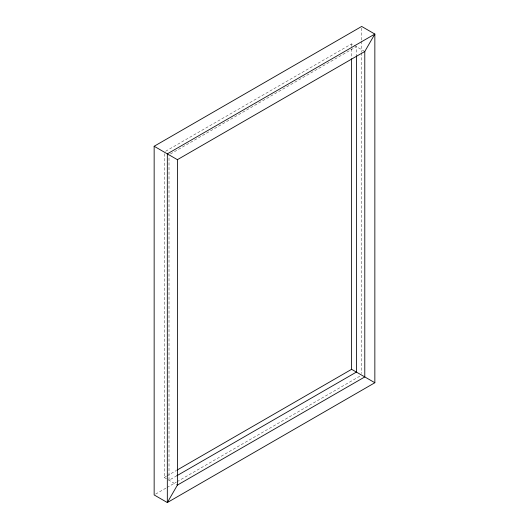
<?xml version="1.0" encoding="UTF-8"?>
<svg xmlns="http://www.w3.org/2000/svg" width="529" height="529" viewBox="0 0 529 529"><rect width="100%" height="100%" fill="white"/><g stroke="black" fill="none" stroke-linecap="round" stroke-linejoin="round"><path stroke-width="0.4" stroke-dasharray="2.65 1.98" d="M165.65 151.248L351.606 43.887L353.656 45.071M170.437 154.012L356.394 46.651L356.394 54.91M164.215 153.721L164.215 477.508L166.364 476.265M167.078 475.855L176.375 470.486M176.878 475.73L169.009 480.272L169.009 155.665M155.586 494.112L166.318 487.917M167.032 487.507L176.336 482.131M177.05 481.721L360.236 375.96M354.344 45.468L364.785 51.492M164.215 477.508L177.394 485.113M361.671 28.103L361.671 40.495M361.671 41.322L361.671 52.067M361.671 52.893L361.671 373.481M351.606 43.887L351.606 48.013M351.606 48.84L351.606 57.925"/><path stroke-width="0.79" d="M177.394 485.113L364.785 376.932L364.785 51.492L374.849 34.061L361.671 26.45L154.151 146.262L154.151 494.939L167.329 502.55L374.849 382.738L374.849 34.061L167.329 153.866L167.329 502.55L177.394 485.113L177.394 159.679L154.151 146.262M177.394 159.679L364.785 51.492M177.089 470.076L351.606 369.321L374.849 382.738M176.878 475.73L356.394 372.085L356.394 55.737M351.606 58.752L351.606 369.321"/></g></svg>
